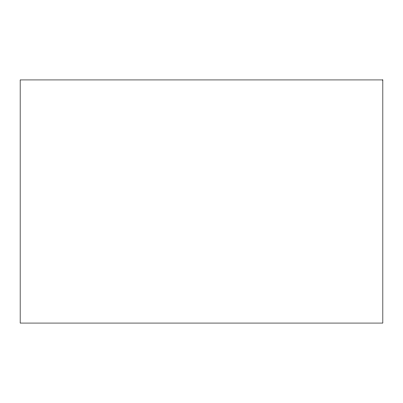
<?xml version="1.0" encoding="UTF-8"?>
<svg xmlns="http://www.w3.org/2000/svg" width="403" height="403" viewBox="0 0 403 403"><rect width="100%" height="100%" fill="white"/><g stroke="black" fill="none" stroke-linecap="round" stroke-linejoin="round"><path stroke-width="0.6" d="M382.85 79.935L20.15 79.935L20.15 323.065L382.85 323.065L382.85 79.935"/></g></svg>
